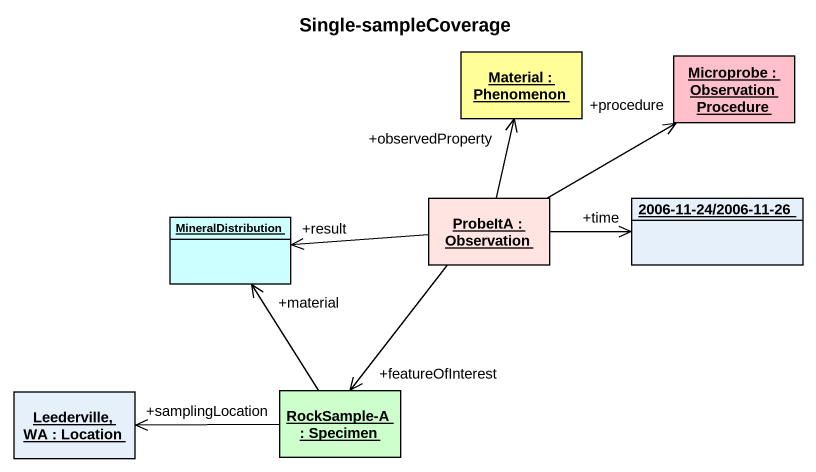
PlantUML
@startuml
title Single-sampleCoverage
hide circle
hide empty members
object "Material : Phenomenon" as Material #FFFE99
object "Microprobe : ObservationProcedure" as Microprobe #FFC0CB
object "ProbeItA : Observation" as ProbeItA #FFE4E1
object "2006-11-24/2006-11-26" as o2006_11_24_2006_11_26
object MineralDistribution #CCFFFF
object "Leederville, WA : Location" as Leederville_WA
object "RockSample-A : Specimen" as RockSample_A #CCFFCC
ProbeItA -up-> "+observedProperty" Material
ProbeItA -right-> "+procedure" Microprobe
ProbeItA -right-> "+time" o2006_11_24_2006_11_26
ProbeItA -left-> "+result" MineralDistribution
ProbeItA --> "+featureOfInterest" RockSample_A
RockSample_A -up-> "+material" MineralDistribution
RockSample_A -left-> "+samplingLocation" Leederville_WA
@enduml
